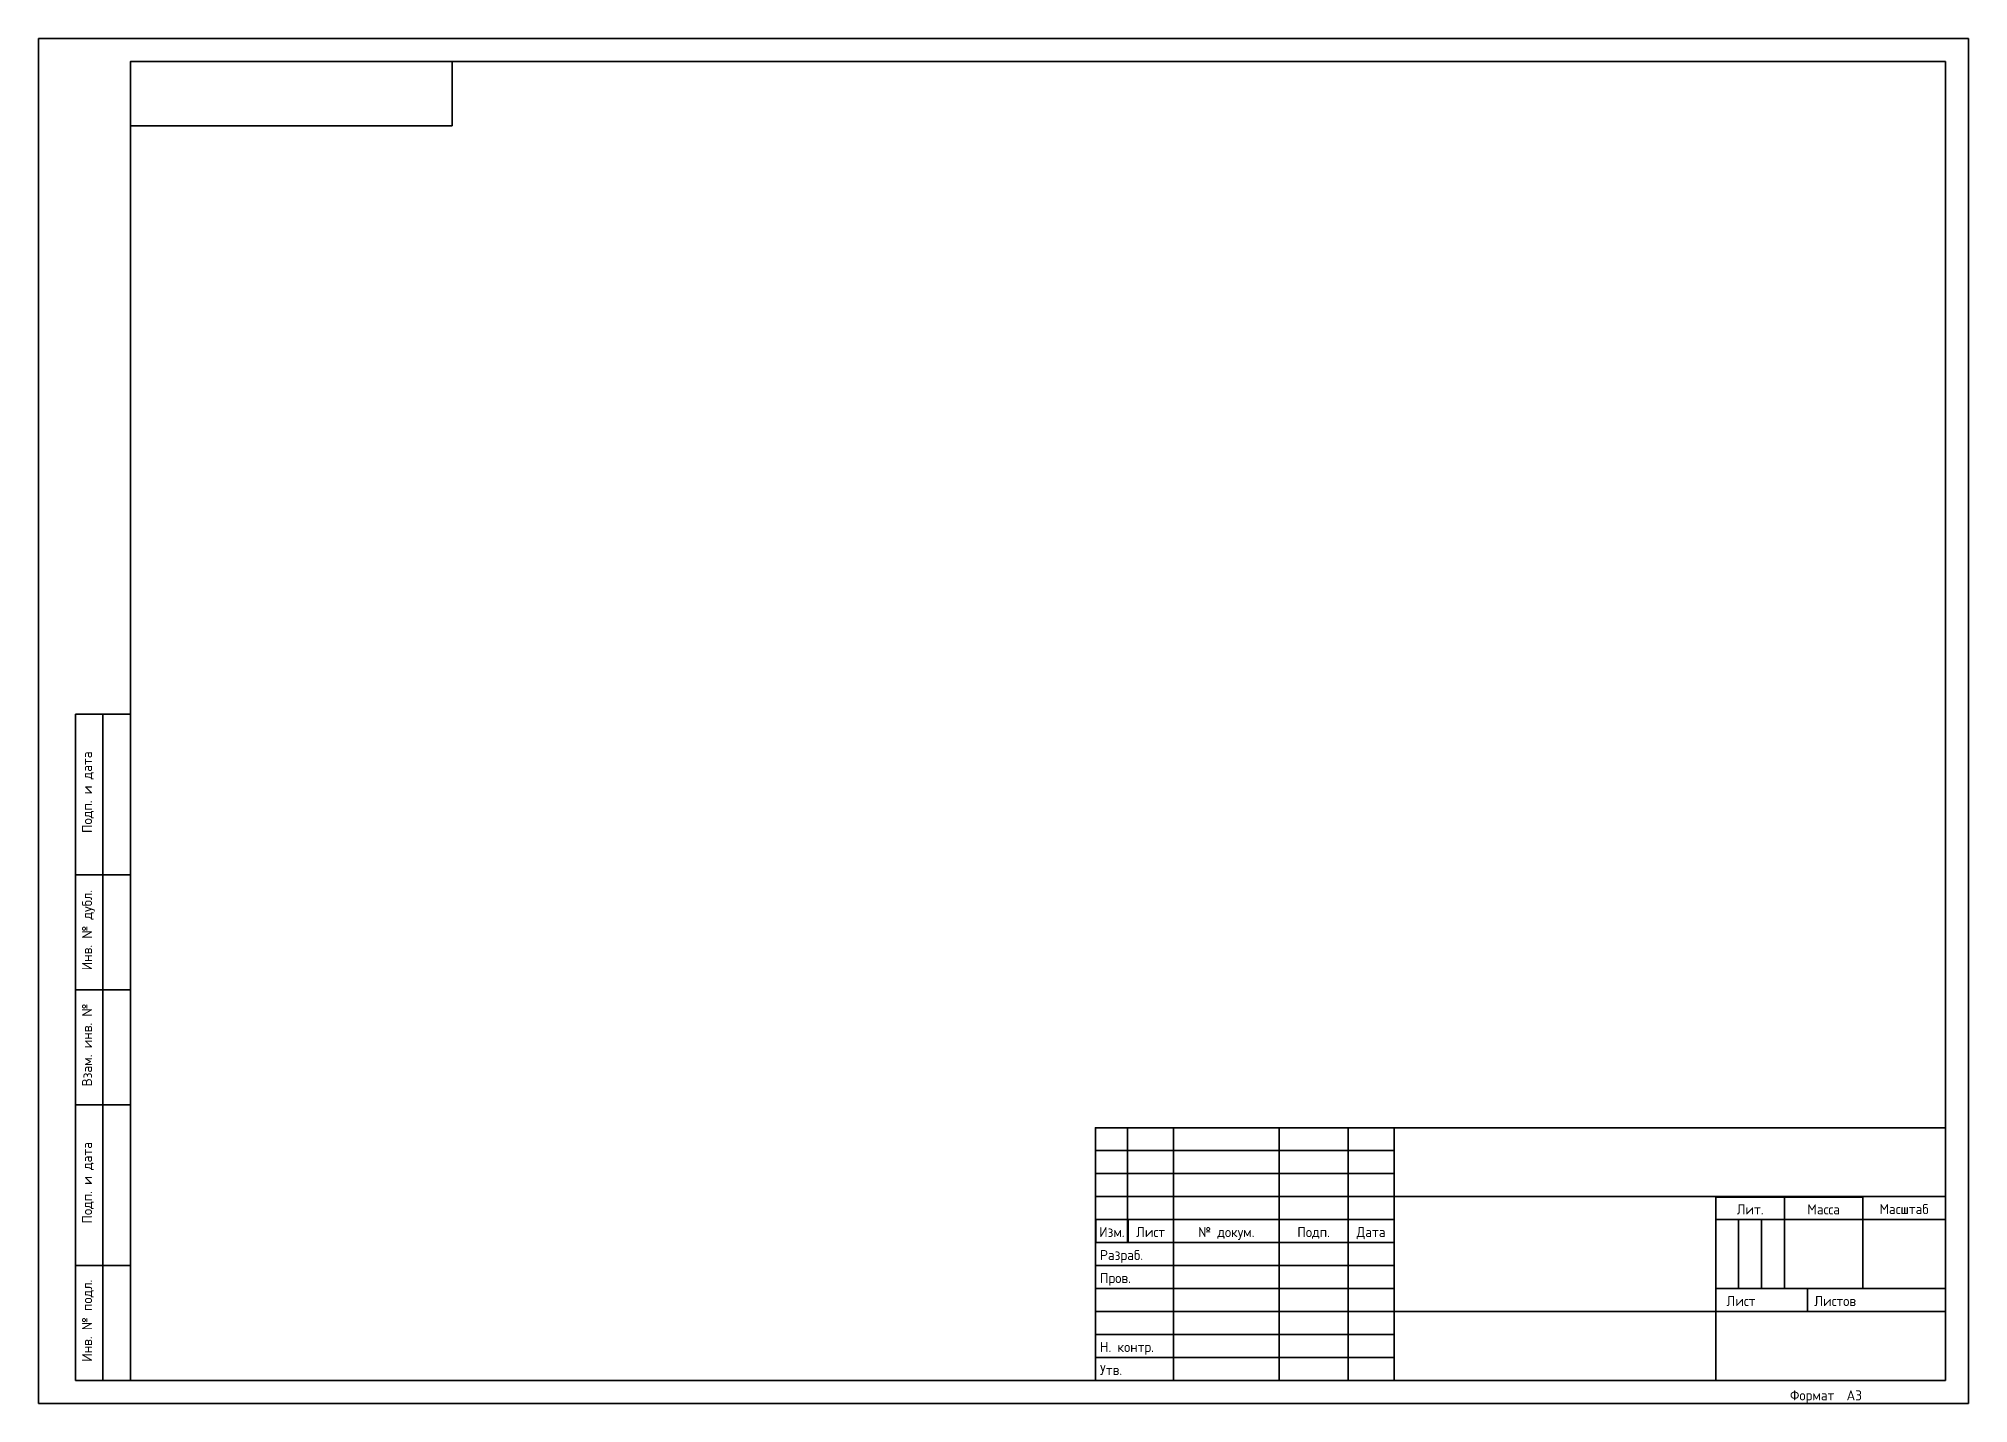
# Model space of a CAD drawing. Header units: millimetres. Extents: x 0 to 420, y 0 to 297.
import ezdxf
from ezdxf.enums import TextEntityAlignment as Align

# ---------------------------------------------------------------- set-up
doc = ezdxf.new("R2010")
doc.units = ezdxf.units.MM
doc.layers.add('EPLAN201', color=7, linetype='Continuous', lineweight=35)
doc.styles.add('GOST Type BU', font='')
doc.styles.get('GOST Type BU').set_extended_font_data('GOST Type BU')

msp = doc.modelspace()

# ---------------------------------------------------------------- linework, layer by layer
at = {"layer": 'EPLAN201', "color": 7, "ltscale": 4}
for p, q in [((90, 292), (90, 278)), ((90, 278), (20, 278)), ((8, 5), (8, 150)), ((20, 150), (8, 150)), ((14, 150), (14, 5)), ((20, 115), (8, 115)), ((20, 90), (8, 90)), ((20, 65), (8, 65)), ((237, 60), (237, 35)), ((247, 60), (247, 5)), ((270, 60), (270, 5)), ((285, 60), (285, 5)), ((295, 60), (295, 5)), ((230, 55), (295, 55)), ((230, 50), (295, 50)), ((230, 45), (295, 45)), ((295, 45), (415, 45)), ((365, 45), (365, 5)), ((380, 45), (380, 25)), ((397, 45), (397, 25)), ((230, 40), (295, 40)), ((365, 40), (415, 40)), ((370, 40), (370, 25)), ((375, 40), (375, 25)), ((230, 35), (295, 35)), ((20, 30), (8, 30)), ((230, 30), (295, 30)), ((230, 25), (295, 25)), ((365, 25), (415, 25)), ((385, 25), (385, 20)), ((230, 20), (365, 20)), ((365, 20), (415, 20)), ((230, 15), (295, 15)), ((230, 10), (295, 10)), ((20, 5), (8, 5))]:
    msp.add_line(p, q, dxfattribs=at)
for points in [[(0, 0), (420, 0), (420, 297), (0, 297)], [(230, 5), (415, 5), (415, 60), (230, 60)]]:
    msp.add_lwpolyline(points, close=True, dxfattribs=at)
at = {"layer": 'EPLAN201', "color": 7, "linetype": 'Continuous', "lineweight": 35, "ltscale": 4}
for points in [[(20, 5), (415, 5), (415, 292), (20, 292)], [(365, 40), (380, 40), (380, 44.87), (365, 44.87)], [(380, 40), (397, 40), (397, 44.87), (380, 44.87)], [(397, 40), (415, 40), (415, 45), (397, 45)], [(230.1, 35), (237.1, 35), (237.1, 40), (230.1, 40)], [(237, 35), (247, 35), (247, 40), (237, 40)], [(247, 35), (270, 35), (270, 40), (247, 40)], [(270, 35), (285, 35), (285, 40), (270, 40)], [(285, 35), (295, 35), (295, 40), (285, 40)]]:
    msp.add_lwpolyline(points, close=True, dxfattribs=at)

# ---------------------------------------------------------------- texts
at = {"layer": 'EPLAN201', "color": 7, "style": 'GOST Type BU'}
for s, p in [('Подп. и дата', (9.44, 133)), ('Инв. № дубл.', (9.44, 103)), ('Взам. инв. №', (9.44, 78)), ('Подп. и дата', (9.44, 48)), ('Инв. № подл.', (9.44, 18))]:
    msp.add_text(s, height=2.1975, rotation=90, dxfattribs=at).set_placement(p, align=Align.TOP_CENTER)
for s, p in [('Лит.', (372.5, 42.22)), ('Масса', (388.5, 42.22)), ('Масштаб', (406, 42.28)), ('Изм.', (233.6, 37.28)), ('Лист', (242, 37.28)), ('№ докум.', (258.5, 37.28)), ('Подп.', (277.5, 37.28)), ('Дата', (290, 37.28)), ('Лист', (370.5, 22.28)), ('Листов', (391, 22.28))]:
    msp.add_text(s, height=2.197, dxfattribs=at).set_placement(p, align=Align.MIDDLE_CENTER)
for s, p in [('Разраб.', (231, 32.28)), ('Пров.', (231, 27.28)), ('Н. контр.', (231, 12.28)), ('Утв.', (231, 7.28))]:
    msp.add_text(s, height=2.197, dxfattribs=at).set_placement(p, align=Align.MIDDLE_LEFT)
msp.add_text('Формат  А3', height=2.197, dxfattribs=at).set_placement((389, 0), align=Align.BOTTOM_CENTER)

doc.saveas('drawing.dxf')
